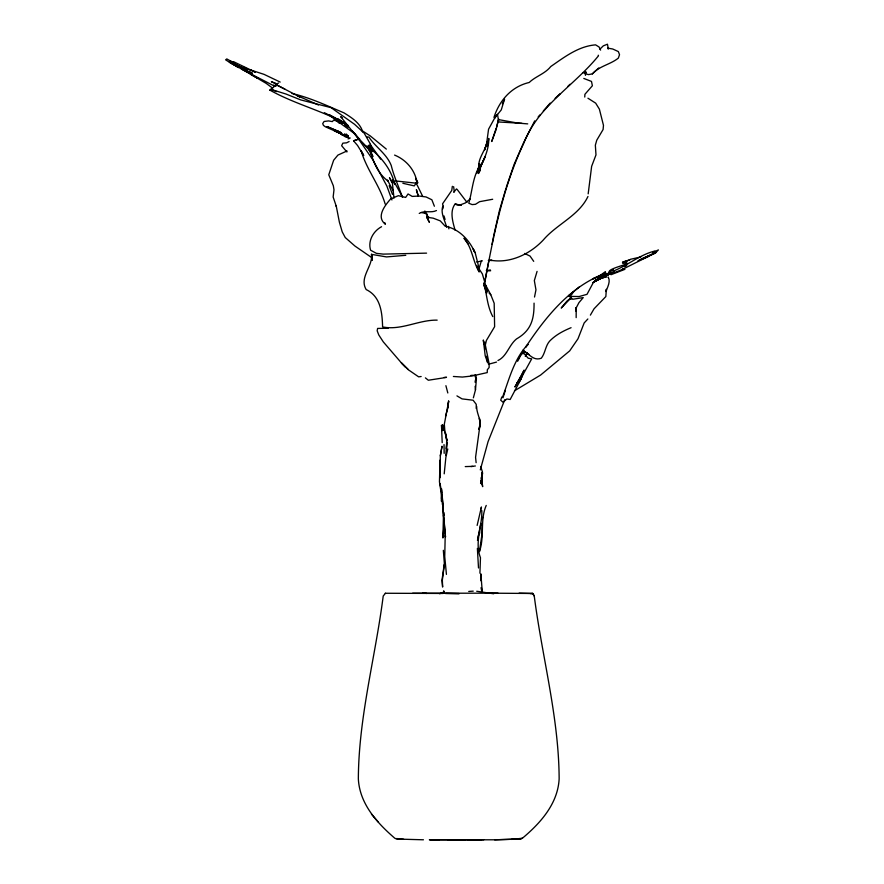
<?xml version="1.0" encoding="UTF-8"?>
<svg xmlns="http://www.w3.org/2000/svg" width="884" height="884" viewBox="0 0 884 884"><rect width="100%" height="100%" fill="white"/><g stroke="black" fill="none" stroke-linecap="round" stroke-linejoin="round"><path stroke-width="1.33" d="M480.045 167.739L480.034 171.076L480.841 164.457L478.52 173.54L480.564 166.325L485.217 156.479L479.78 168.535C484.288 158.943 488.951 149.297 488.797 138.401L487.515 145.915M473.36 397.844L475.47 389.91L476.432 378.628L475.216 375.004M481.548 484.145L482.288 472.299L481.349 478.509M576.158 317.632L576.213 307.632L575.882 308.494L578.943 302.648L583.23 297.599L572.799 299.245L570.302 298.494L570.655 299.123M441.558 492.244L441.492 501.383L441.569 496.366M441.503 498.675L441.569 495.007M439.724 477.692L440.033 460.144L439.458 481.857L441.978 498.244M445.204 535.792L444.74 556.655L446.431 574.39M479.924 573.219L480.465 557.705C474.332 541.859 482.366 526.577 481.802 510.576M440.331 455.801L442.011 446.376L440.331 455.801L440 477.68M584.755 97.052L584.91 94.301L592.379 85.759L591.484 81.416L583.805 78.444M445.801 455.503L446.84 442.044L446.431 448.851L446.674 440.707L445.337 432.42L447.039 440.707L444.972 432.42L444.321 424.221L448.685 401.259L447.823 407.999L445.525 416.198M444.199 473.835L445.879 457.271L447.768 448.984M575.904 311.168L576.213 307.632L575.97 310.107M444.21 523.295L442.906 537.98L443.392 517.836L442.641 507.383M478.686 166.148C478.62 157.153 485.603 150.28 487.183 141.727L484.598 149.937L486.41 144.998L488.565 129.197L496.267 115.174L497.681 115.439L498.775 121.981L521.914 123.34M479.117 167.098L479.548 163.54L476.973 173.12L479.614 166.148C472.608 177.607 472.399 190.767 468.785 203.232L472.133 204.591L475.448 204.315L479.625 201.674L492.686 199.265M444.42 564.279L442.343 580.07L442.63 587.053L441.967 580.445L444.343 563.428L443.348 550.312M588.18 193.839L591.639 166.325L595.982 154.899L595.352 145.175L596.766 140.191L603.098 129.528L603.474 125.351L599.374 109.108L595.672 103.152L587.937 98.212M447.569 408.242L448.586 400.894M452.343 186.314L451.768 190.436L442.564 203.828L442.994 205.795C440.099 212.911 445.028 220.282 446.597 227.243M346.871 152.015L347.025 150.954L337.909 155.098L333.633 160.269L328.771 174.778L333.345 185.806L333.986 189.817L333.146 197.022L336.296 206.326L336.174 205.685L339.379 222.171L342.23 231.895L345.235 237.531L354.992 246.083L371.534 257.465M482.476 472.664L480.598 483.482L480.973 480.995M442.862 208.79L443.304 206.149M475.062 382.208L475.493 379.8M492.023 244.415L493.537 236.647M479.017 532.643L477.515 540.389L480.819 523.438M484.885 281.002L488.753 261.255M484.896 281.919C493.615 234.779 502.996 187.032 523.693 143.429C537.77 106.135 574.291 85.726 598.479 55.814L598.28 55.206M534.511 297.035L535.958 289.853L534.334 280.593L537.074 271.388M480.31 469.89L488.067 441.646L504.797 399.678M493.78 235.354L499.349 210.9L505.869 188.745M480.962 508.985L481.437 506.985L477.139 525.416M476.211 408.463L476.244 404.353L473.117 400.22L462.078 398.894L456.94 395.888M481.603 476.509L482.542 472.829L481.758 481.559L481.515 477.283L482.653 486.653L481.283 480.399M605.783 291.521L606.358 289.289L605.849 296.549L594.037 308.814L590.379 315.124M486.233 505.427C479.791 520.234 484.752 536.533 479.448 551.583L482.045 533.781L482.045 523.438M496.565 127.108L498.698 118.931L495.946 130.059L491.714 141.517L496.145 128.324M482.145 519.516L482.719 517.361M502.974 397.844L505.438 390.142M534.058 303.135C534.168 319.091 531.361 330.384 516.521 338.926C508.963 345.014 506.897 356.351 497.946 360.517M478.719 269.885L481.294 260.99M501.792 396.949L500.72 400.209L502.974 402.209L506.863 398.982L510.167 399.491L521.085 378.86L523.262 372.827L520.543 379.788L518.245 383.258L531.704 358.86L528.201 358.219L523.295 352.705M506.256 187.441L514.068 164.501L523.538 142.854L534.721 120.876M502.742 396.596C509.361 378.639 514.234 358.661 527.836 344.517M606.159 291.201C607.562 286.792 610.767 281.631 608.236 277.035L608.347 277.631M587.959 196.48C578.887 215.74 556.821 224.105 543.295 239.995C530.157 253.962 510.521 263.52 491.139 260.316M611.231 272.747L606.767 274.095L615.109 272.438L622.137 269.521L655.685 252.747L655.177 251.387M520.665 377.501L524.124 370.109L514.908 386.993L520.665 377.501L516.985 383.468L520.146 378.363M502.333 103.804L504.554 99.13L501.261 109.903L496.907 115.263L497.604 114.312M522.853 353.965L524.09 351.821L522.742 350.418L529.052 354.594L522.742 350.418C529.03 353.379 533.107 361.313 541.262 358.241C545.34 353.125 545.284 346.119 549.594 341.169C555.561 334.992 563.207 330.925 571.075 327.699M517.582 361.291L518.897 359.059M525.262 356.363L527.417 352.948M496.244 116.191L494.896 118.036L493.968 117.351C499.383 100.577 511.328 86.643 529.218 82.477C535.582 76.311 544.975 73.847 550.798 66.51C564.401 57.106 578.512 46.178 595.584 44.863L599.054 46.974L600.601 50.123M385.49 593.263L383.214 596.026C375.446 656.945 358.572 717.432 358.351 778.992C359.666 803.766 376.993 822.882 394.828 838.253L396.64 839.049L423.447 839.789M342.837 122.268L339.191 123.207L337.08 121.163L333.599 120.091L332.406 121.616L328.605 120.909L324.108 121.473L322.704 123.572L323.445 125.406L325.356 126.777L342.882 134.534L349.556 138.534M453.691 192.336L456.464 188.933L457.15 189.441L466.995 202.37M538.157 116.931L539.87 114.953M543.306 111.008L550.168 103.108M527.925 344.605L525.549 347.279C544.699 318.339 568.114 288.825 600.877 275.101L598.258 276.825L605.418 271.631M587.849 318.991L584.169 322.947L577.992 338.782L569.694 350.871L540.643 375.037L514.51 390.794M655.685 252.747L658.392 249.929L652.812 252.481L653.243 253.487L654.735 251.045C639.607 254.835 627.684 265.476 613.341 271.068L612.955 270.526M275.355 85.671L269.83 90.08C293.477 103.406 319.886 110.036 343.832 122.644L329.279 114.832L336.539 118.765M655.95 252.084L654.613 253.432L639.419 259.841M599.916 49.206L603.275 45.88L607.452 44.2L608.347 49.073L607.75 48.134L612.711 48.996L618.347 51.581L619.529 54.697L618.336 58.112C610.402 64.554 599.275 66.002 592.357 73.88L588.567 74.588L585.893 73.947L585.506 71.56L586.302 72.621L583.186 72.786M511.593 839.402L522.378 838.253C540.5 823.081 557.782 803.799 559.141 778.992C558.931 717.432 542.058 656.945 534.256 596.026L532.82 593.473L488.377 593.164M555.119 98.4L560.08 93.704M568.014 86.179L570.003 84.289M592.357 73.88L598.788 67.935M571.163 297.753L561.229 308.052L566.998 301.024L571.163 297.753L571.738 298.538M579.363 286.869L568.556 295.908L569.738 296.538L569.373 296.018L573.55 292.063L568.556 295.908M470.365 198.778L465.404 202.933L460.155 204.933L454.884 204.259C449.558 211.685 452.851 222.171 455.094 230.183M602.744 274.825L605.684 272.581L603.573 275.952L593.396 282.416L587.009 294.339L579.13 296.527L569.031 296.383L571.871 294.394M381.557 226.702C373.346 231.089 367.667 240.912 370.617 250.227L376.418 253.354L383.269 254.117L426.574 253.133M592.821 282.571L614.446 271.587M395.203 180.888L417.104 183.286L417.889 182.778L415.734 178.358L416.552 180.988M609.242 271.863C608.236 267.918 637.077 262.67 623.297 262.924L626.822 261.819M624.723 266.504L626.789 265.233L624.447 266.614M354.981 140.423L358.263 139.042M609.098 272.073L613.308 269.719L611.032 270.791M241.608 68.985L242.603 68.444L247.52 70.853M594.833 280.493L598.258 278.714M349.114 141.539L346.594 142.843L342.837 143.153L341.633 145.683L346.23 151.197M595.009 280.438L610.082 272.769M648.955 255.564L654.79 252.669M278.559 83.052L276.548 84.002L271.344 81.682L276.361 83.682M348.075 138.899L350.174 137.948M606.291 274.173L609.883 272.548M643 258.261L646.591 256.669M603.717 274.051L592.611 278.946L601.197 275.432M600.324 276.803L605.087 274.703M439.657 593.772L444.276 591.816M599.363 277.421L611.286 272.791M637.894 260.835L647.895 256.791L647.431 255.885M358.075 139.462L359.556 138.876L353.578 140.854L357.589 145.528L363.711 155.473L361.081 150.545C366.529 169.64 379.612 185.043 385.192 204.093M419.237 213.431C424.574 210.06 431.06 213.276 436.464 210.547M356.407 139.849L353.578 140.854M611.01 274.714L624.877 269.344L622.944 268.449M623.121 262.04L629.994 259.808L622.568 262.128L622.634 263.222M488.465 364.252L496.521 362.086M446.199 377.457L428.331 380.242L425.403 377.877M482.41 260.846L476.631 262.007M630.336 259.321L640.778 256.99M486.333 270.581L490.377 269.963M421.138 376.507L418.651 376.849L408.419 369.821L401.369 362.86L383.302 341.898L378.75 334.892L377.181 330.782L377.612 328.428L388.209 328.262M470.962 466.564L475.382 465.978M444.011 377.468L446.508 377.17M231.851 61.935L233.685 61.747L255.111 72.079M405.789 255.31L386.507 256.924L371.523 254.371C372.949 266.559 358.97 277.443 366.153 289.554C380.849 296.593 382.142 312.737 382.606 326.925C401.137 330.738 418.651 319.754 437.16 320.141M232.79 62.289L226.834 58.93L225.608 59.825L230.183 62.698L232.625 62.488L237.895 65.692L232.625 62.488M347.688 136.821L345.589 136.998L338.539 132.368L340.241 133.418M530.643 593.65L532.82 593.473L534.245 596.026M468.73 591.44L473.238 591.142M520.985 838.982L494.664 839.8L430.431 839.778M470.885 375.413L473.493 375.291M465.249 466.597L472.829 466.365M487.924 270.835L490.675 270.758M494.664 839.8L519.891 839.049L522.378 838.253M498.023 593.164L412.607 593.263M447.636 839.734L449.249 839.712M436.055 839.789L436.784 839.789M439.414 839.767L429.348 839.767L461.216 839.712M447.845 839.756L454.299 839.723M480.089 839.778L481.426 839.789M385.269 593.263L443.05 593.451M454.089 839.712L465.636 839.723M467.791 839.723L483.725 839.756M460.896 839.723L475.117 839.778L474.343 839.756M476.631 839.778L479.084 839.778M456.277 839.712L458.597 839.723M473.625 839.745L479.183 839.778M532.82 593.473L519.107 593.164M459.028 593.606L445.359 593.418L459.238 593.606M488.322 260.404L492.068 260.46L489.537 260.04M403.734 839.314L396.618 838.529M476.708 591.252L493.681 593.772M453.382 376.474L462.398 377.059L471.968 376.009L487.239 372.595L487.338 369.711L489.128 367.534L489.117 363.667L485.139 344.119L485.283 348.639L485.139 344.119M527.726 123.882L517.692 123.075L499.084 119.694M366.595 136.843L368.937 137.119C375.567 147.164 386.75 153.893 391.247 165.518C393.888 176.413 398.717 186.502 402.342 197.055M269.83 90.08L270.88 90.256M422.928 592.766L426.74 593.473M421.403 212.558L426.475 213.53L428.464 218.315M402.861 183.286L414.264 185.894L415.723 183.762L417.005 184.712L422.607 196.204M292.007 93.505C310.118 97.627 327.003 105.715 344.031 112.876C351.523 117.605 360.131 122.865 362.716 131.838M276.604 91.627L270.88 89.339L285.974 94.024L300.836 99.947L331.047 107.638L354.539 124.279L364.208 133.186L370.23 143.805L372.827 151.606M337.622 130.987L327.003 126.545L341.489 132.832L337.622 130.987L342.605 135.407M334.351 130.909L342.882 134.534M233.895 62.576L230.172 60.974L229.376 62.112L257.984 78.345L250.349 74.101L266.183 83.372L272.648 88.157M255.2 72.145L249.421 69.604L264.062 74.367L280.184 82.068M318.483 104.997L297.212 95.627L299.764 96.942L276.316 84.731M524.543 253.454L530.068 256.084L533.715 261.344M249.984 72.068L252.437 73.273M243.233 67.051L247.807 69.328M275.421 84.289L284.891 89.14M241.465 69.118L275.001 86.356M324.362 112.71L329.124 115.097L355.246 134.136L373.059 160.159L386.861 186.071L391.943 199.95M242.603 68.444L252.338 73.361M273.653 85.129L275.93 86.334M230.183 62.698L238.603 67.56L229.564 62.057L233.509 64.477M416.021 182.701L417.104 183.286M394.584 155.087C406.076 159.75 415.027 169.938 416.95 182.303M341.401 121.351L348.318 125.738M362.153 130.71L370.219 135.882L386.341 149.109M337.81 118.633L347.81 125.241M339.224 119.793L346.616 125.418M342.23 117.771L340.694 116.677L359.744 140.457M339.224 120.81L342.528 123.196M344.716 124.788L348.02 127.185M408.242 369.501L401.369 362.86L405.215 366.959M368.341 148.512L359.7 139.904L370.904 151.761L369.534 149.794M523.527 351.257L524.09 351.821M489.04 292.958L490.786 294.737L494.178 303.256L494.62 326.693L486.41 340.428L485.183 345.699L484.83 342.075M490.786 294.737L485.78 285.399L487.471 291.488L482.344 273.896L477.36 266.393L479.437 269.808L475.316 253.277L473.238 248.99L474.885 252.493C469.338 239.929 459.094 228.923 445.127 226.171L440.254 220.878L433.204 218.171L429.381 217.619L427.536 216.171L426.475 213.53M346.252 134.014L348.097 135.937M352.384 131.042L359.633 139.197M569.738 296.538L569.02 295.709L569.661 294.969L570.534 297.378L570.291 295.82M371.446 814.109L378.374 822.12M467.945 243.719L464.001 238.227C472.41 247.962 472.675 261.266 479.183 271.963L476.531 265.509M370.109 144.335L380.628 159.12M485.747 288.085L483.957 285.41L486.775 292.991L483.835 282.913C486.83 294.173 487.106 306.03 492.764 316.571M392.43 182.745L389.457 177.739L392.397 183.021L393.988 198.115M392.85 179.54L402.618 197.187M371.203 149.54L368.761 145.23L372.661 151.263L366.893 146.059C380.12 155.473 391.048 168.402 394.817 184.48L392.761 179.883M368.595 149.065L372.915 156.512L370.507 151.053L371.501 154.479L369.368 150.346M393.225 190.845L387.435 180.115L388.419 181.275C378.407 174.358 373.368 162.49 370.341 151.087M425.005 211.287L426.442 214.392M372.087 149.341L373.037 151.551M418.276 196.314L416.375 189.695L418.419 196.37M384.739 222.591L385.402 224.271C375.777 216.867 384.982 205.419 390.684 198.9L398.353 195.684L405.668 197.419L408.054 193.961L412.22 196.414L419.093 196.038L426.077 196.955L431.856 199.762L434.376 206.237M389.17 185.706L392.496 194.403M443.812 430.044L442.42 426.143L443.547 429.889M424.784 211.387L425.524 213.563L424.917 211.32M480.719 466.498L482.454 472.056M444 215.95L445.061 219.453M584.821 72.687L585.517 75.339M444.608 431.348L442.519 424.696L443.713 429.823M445.901 385.678L447.812 392.971M477.382 548.389L478.498 567.981M486.377 356.241L487.692 362.871L485.206 355.755L483.338 339.997L483.902 344.451M475.051 374.96L475.736 378.451L475.459 374.838M440.055 483.537L441.657 492.841M448.453 226.37L448.884 228.857M443.724 590.711L444.122 593.374M442.232 430.63L441.481 425.215L442.199 442.641M453.636 186.646L454.31 191.784M441.757 491.316L441.425 488.576L443.337 507.272M481.272 587.628L481.714 591.44M476.686 406.485C476.432 414.331 482.719 421.403 478.885 429.293L480.244 423.127L479.426 418.397L480.034 424.442L480.244 423.127L475.57 457.304L476.133 462.675M443.89 512.621L444.166 515.295M475.117 386.341L475.47 389.91M479.526 530.544L479.769 533.118M443.448 515.239L445.492 537.074L442.276 498.675M481.393 587.573L481.758 591.65M482.299 592.225L480.885 573.882L480.896 580.755M442.254 502.167L442.453 504.775M444.022 444.608L444.166 453.348M521.151 354.119L518.82 358.528L523.184 351.191L521.151 354.119M595.076 281.112L594.026 281.731L614.524 271.598L595.076 281.112M606.568 276.67L598.833 279.012L606.568 276.67M456.166 204.403L454.884 204.259L461.293 205.165L456.166 204.403M245.653 69.471L236.238 64.72L245.653 69.471M348.031 136.103L344.406 134.036L348.362 137.506L348.031 136.103M429.381 222.271L426.674 217.044L429.381 222.271M372.087 260.183L371.523 254.371L372.087 260.183"/></g></svg>
